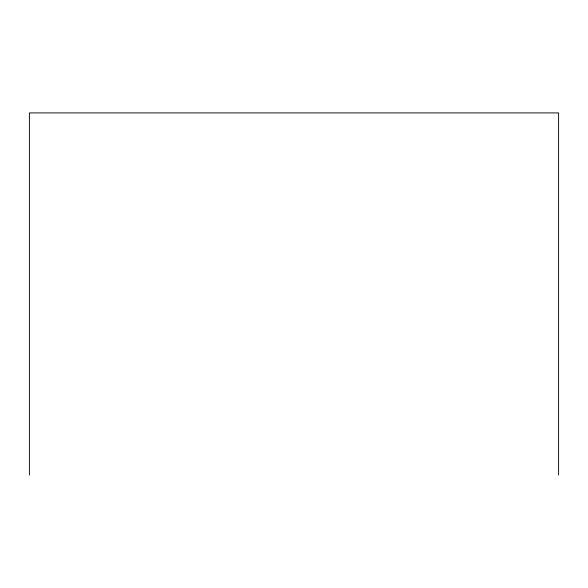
<?xml version="1.0" encoding="UTF-8"?>
<svg xmlns="http://www.w3.org/2000/svg" width="588" height="588" viewBox="0 0 588 588"><rect width="100%" height="100%" fill="white"/><g stroke="black" fill="none" stroke-linecap="round" stroke-linejoin="round"><path stroke-width="0.88" d="M558.6 475.082L558.6 112.918L29.4 112.918L29.4 475.082"/></g></svg>
